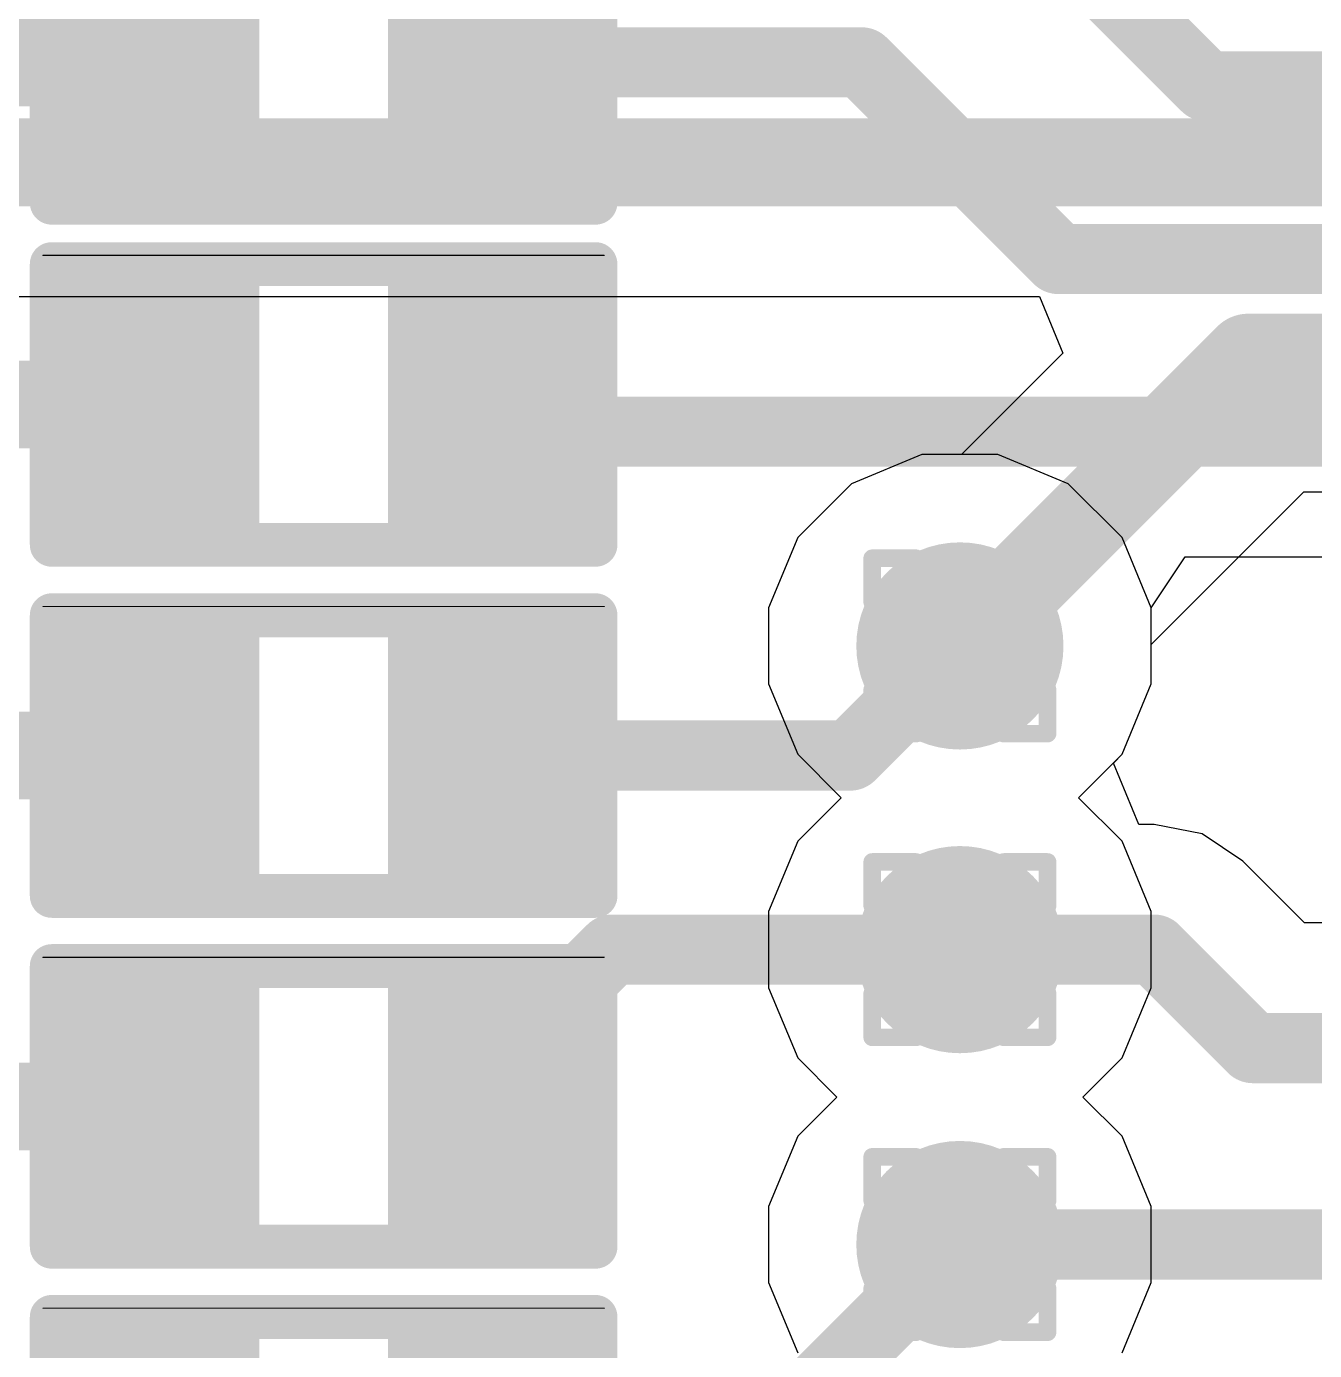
# Model space of a CAD drawing. Header units: inches. Extents: x -11 to 5379, y 0 to 5429.
# Drawn here: x 128.476 to 132.206, y 54.893 to 58.727 of the extents above; entities that cross this region are included whole.
import ezdxf

# ---------------------------------------------------------------- set-up
doc = ezdxf.new("R2010")
doc.units = ezdxf.units.IN
for name, color, linetype in [('Bottom Layer', 5, 'Continuous'), ('Drill Drawing', 1, 'Continuous'), ('GND', 16, 'Continuous'), ('PWR', 76, 'Continuous'), ('Top Layer', 1, 'Continuous'), ('Top Overlay', 2, 'Continuous'), ('Top Paste', 8, 'Continuous'), ('Top Solder', 216, 'Continuous'), ('Via Holes', 16, 'Continuous')]:
    doc.layers.add(name, color=color, linetype=linetype)

# ---------------------------------------------------------------- blocks, each defined once
blk = doc.blocks.new('R___0402_371')
at = {"layer": 'Top Layer'}
for points in [[(-0.6985, -0.3175), (-0.6985, 0.3175), (-0.2413, 0.3175), (-0.2413, -0.3175)], [(0.2413, -0.3175), (0.2413, 0.3175), (0.6985, 0.3175), (0.6985, -0.3175)]]:
    blk.add_hatch(color=1, dxfattribs=at).paths.add_polyline_path(points)
at = {"layer": 'Top Paste'}
for points in [[(-0.6985, -0.3175), (-0.6985, 0.3175), (-0.2413, 0.3175), (-0.2413, -0.3175)], [(0.2413, -0.3175), (0.2413, 0.3175), (0.6985, 0.3175), (0.6985, -0.3175)]]:
    blk.add_hatch(color=8, dxfattribs=at).paths.add_polyline_path(points)
at = {"layer": 'Top Solder'}
for points in [[(-0.7535, -0.3725), (-0.7535, 0.3725), (-0.1863, 0.3725), (-0.1863, -0.3725)], [(0.1863, -0.3725), (0.1863, 0.3725), (0.7535, 0.3725), (0.7535, -0.3725)]]:
    blk.add_hatch(color=216, dxfattribs=at).paths.add_polyline_path(points)
at = {"layer": 'Top Overlay'}
for points in [[(-0.7874, 0.4064, 0.127, 0.127, 0), (-0.7874, -0.4064, 0.127, 0.127, 0)], [(0.7874, 0.4064, 0.127, 0.127, 0), (-0.7874, 0.4064, 0.127, 0.127, 0)], [(0.7874, 0.4064, 0.127, 0.127, 0), (0.7874, -0.4064, 0.127, 0.127, 0)], [(0.7874, -0.4064, 0.127, 0.127, 0), (-0.7874, -0.4064, 0.127, 0.127, 0)], [(0.8128, -0.4318, 0.00323, 0.00323, 0), (-0.8128, -0.4318, 0.00323, 0.00323, 0)]]:
    blk.add_lwpolyline(points, format="xyseb", dxfattribs=at)
for points in [[(-0.8191, 0.4064, 0.0635, 0.0635, 1), (-0.7556, 0.4064, 0.0635, 0.0635, 1)], [(-0.8191, 0.4064, 0.0635, 0.0635, 1), (-0.7556, 0.4064, 0.0635, 0.0635, 1)], [(0.7556, 0.4064, 0.0635, 0.0635, 1), (0.8191, 0.4064, 0.0635, 0.0635, 1)], [(0.7556, 0.4064, 0.0635, 0.0635, 1), (0.8191, 0.4064, 0.0635, 0.0635, 1)], [(-0.8191, -0.4064, 0.0635, 0.0635, 1), (-0.7556, -0.4064, 0.0635, 0.0635, 1)], [(-0.8191, -0.4064, 0.0635, 0.0635, 1), (-0.7556, -0.4064, 0.0635, 0.0635, 1)], [(0.7556, -0.4064, 0.0635, 0.0635, 1), (0.8191, -0.4064, 0.0635, 0.0635, 1)], [(0.7556, -0.4064, 0.0635, 0.0635, 1), (0.8191, -0.4064, 0.0635, 0.0635, 1)], [(-0.8136, -0.4318, 0.00161, 0.00161, 1), (-0.812, -0.4318, 0.00161, 0.00161, 1)], [(0.812, -0.4318, 0.00161, 0.00161, 1), (0.8136, -0.4318, 0.00161, 0.00161, 1)]]:
    blk.add_lwpolyline(points, format="xyseb", close=True, dxfattribs=at)
blk = doc.blocks.new('R___0402_373')
at = {"layer": 'Top Layer'}
for points in [[(-0.6985, -0.3175), (-0.6985, 0.3175), (-0.2413, 0.3175), (-0.2413, -0.3175)], [(0.2413, -0.3175), (0.2413, 0.3175), (0.6985, 0.3175), (0.6985, -0.3175)]]:
    blk.add_hatch(color=1, dxfattribs=at).paths.add_polyline_path(points)
at = {"layer": 'Top Paste'}
for points in [[(-0.6985, -0.3175), (-0.6985, 0.3175), (-0.2413, 0.3175), (-0.2413, -0.3175)], [(0.2413, -0.3175), (0.2413, 0.3175), (0.6985, 0.3175), (0.6985, -0.3175)]]:
    blk.add_hatch(color=8, dxfattribs=at).paths.add_polyline_path(points)
at = {"layer": 'Top Solder'}
for points in [[(-0.7535, -0.3725), (-0.7535, 0.3725), (-0.1863, 0.3725), (-0.1863, -0.3725)], [(0.1863, -0.3725), (0.1863, 0.3725), (0.7535, 0.3725), (0.7535, -0.3725)]]:
    blk.add_hatch(color=216, dxfattribs=at).paths.add_polyline_path(points)
at = {"layer": 'Top Overlay'}
for points in [[(-0.7874, 0.4064, 0.127, 0.127, 0), (-0.7874, -0.4064, 0.127, 0.127, 0)], [(0.7874, 0.4064, 0.127, 0.127, 0), (-0.7874, 0.4064, 0.127, 0.127, 0)], [(0.7874, 0.4064, 0.127, 0.127, 0), (0.7874, -0.4064, 0.127, 0.127, 0)], [(0.7874, -0.4064, 0.127, 0.127, 0), (-0.7874, -0.4064, 0.127, 0.127, 0)], [(0.8128, -0.4318, 0.00323, 0.00323, 0), (-0.8128, -0.4318, 0.00323, 0.00323, 0)]]:
    blk.add_lwpolyline(points, format="xyseb", dxfattribs=at)
for points in [[(-0.8191, 0.4064, 0.0635, 0.0635, 1), (-0.7556, 0.4064, 0.0635, 0.0635, 1)], [(-0.8191, 0.4064, 0.0635, 0.0635, 1), (-0.7556, 0.4064, 0.0635, 0.0635, 1)], [(0.7556, 0.4064, 0.0635, 0.0635, 1), (0.8191, 0.4064, 0.0635, 0.0635, 1)], [(0.7556, 0.4064, 0.0635, 0.0635, 1), (0.8191, 0.4064, 0.0635, 0.0635, 1)], [(-0.8191, -0.4064, 0.0635, 0.0635, 1), (-0.7556, -0.4064, 0.0635, 0.0635, 1)], [(-0.8191, -0.4064, 0.0635, 0.0635, 1), (-0.7556, -0.4064, 0.0635, 0.0635, 1)], [(0.7556, -0.4064, 0.0635, 0.0635, 1), (0.8191, -0.4064, 0.0635, 0.0635, 1)], [(0.7556, -0.4064, 0.0635, 0.0635, 1), (0.8191, -0.4064, 0.0635, 0.0635, 1)], [(-0.8136, -0.4318, 0.00161, 0.00161, 1), (-0.812, -0.4318, 0.00161, 0.00161, 1)], [(0.812, -0.4318, 0.00161, 0.00161, 1), (0.8136, -0.4318, 0.00161, 0.00161, 1)]]:
    blk.add_lwpolyline(points, format="xyseb", close=True, dxfattribs=at)
blk = doc.blocks.new('R___0402_375')
at = {"layer": 'Top Layer'}
for points in [[(-0.6985, -0.3175), (-0.6985, 0.3175), (-0.2413, 0.3175), (-0.2413, -0.3175)], [(0.2413, -0.3175), (0.2413, 0.3175), (0.6985, 0.3175), (0.6985, -0.3175)]]:
    blk.add_hatch(color=1, dxfattribs=at).paths.add_polyline_path(points)
at = {"layer": 'Top Paste'}
for points in [[(-0.6985, -0.3175), (-0.6985, 0.3175), (-0.2413, 0.3175), (-0.2413, -0.3175)], [(0.2413, -0.3175), (0.2413, 0.3175), (0.6985, 0.3175), (0.6985, -0.3175)]]:
    blk.add_hatch(color=8, dxfattribs=at).paths.add_polyline_path(points)
at = {"layer": 'Top Solder'}
for points in [[(-0.7535, -0.3725), (-0.7535, 0.3725), (-0.1863, 0.3725), (-0.1863, -0.3725)], [(0.1863, -0.3725), (0.1863, 0.3725), (0.7535, 0.3725), (0.7535, -0.3725)]]:
    blk.add_hatch(color=216, dxfattribs=at).paths.add_polyline_path(points)
at = {"layer": 'Top Overlay'}
for points in [[(-0.7874, 0.4064, 0.127, 0.127, 0), (-0.7874, -0.4064, 0.127, 0.127, 0)], [(0.7874, 0.4064, 0.127, 0.127, 0), (-0.7874, 0.4064, 0.127, 0.127, 0)], [(0.7874, 0.4064, 0.127, 0.127, 0), (0.7874, -0.4064, 0.127, 0.127, 0)], [(0.7874, -0.4064, 0.127, 0.127, 0), (-0.7874, -0.4064, 0.127, 0.127, 0)], [(0.8128, -0.4318, 0.00323, 0.00323, 0), (-0.8128, -0.4318, 0.00323, 0.00323, 0)]]:
    blk.add_lwpolyline(points, format="xyseb", dxfattribs=at)
for points in [[(-0.8191, 0.4064, 0.0635, 0.0635, 1), (-0.7556, 0.4064, 0.0635, 0.0635, 1)], [(-0.8191, 0.4064, 0.0635, 0.0635, 1), (-0.7556, 0.4064, 0.0635, 0.0635, 1)], [(0.7556, 0.4064, 0.0635, 0.0635, 1), (0.8191, 0.4064, 0.0635, 0.0635, 1)], [(0.7556, 0.4064, 0.0635, 0.0635, 1), (0.8191, 0.4064, 0.0635, 0.0635, 1)], [(-0.8191, -0.4064, 0.0635, 0.0635, 1), (-0.7556, -0.4064, 0.0635, 0.0635, 1)], [(-0.8191, -0.4064, 0.0635, 0.0635, 1), (-0.7556, -0.4064, 0.0635, 0.0635, 1)], [(0.7556, -0.4064, 0.0635, 0.0635, 1), (0.8191, -0.4064, 0.0635, 0.0635, 1)], [(0.7556, -0.4064, 0.0635, 0.0635, 1), (0.8191, -0.4064, 0.0635, 0.0635, 1)], [(-0.8136, -0.4318, 0.00161, 0.00161, 1), (-0.812, -0.4318, 0.00161, 0.00161, 1)], [(0.812, -0.4318, 0.00161, 0.00161, 1), (0.8136, -0.4318, 0.00161, 0.00161, 1)]]:
    blk.add_lwpolyline(points, format="xyseb", close=True, dxfattribs=at)
blk = doc.blocks.new('R___0402_377')
at = {"layer": 'Top Layer'}
for points in [[(-0.6985, -0.3175), (-0.6985, 0.3175), (-0.2413, 0.3175), (-0.2413, -0.3175)], [(0.2413, -0.3175), (0.2413, 0.3175), (0.6985, 0.3175), (0.6985, -0.3175)]]:
    blk.add_hatch(color=1, dxfattribs=at).paths.add_polyline_path(points)
at = {"layer": 'Top Paste'}
for points in [[(-0.6985, -0.3175), (-0.6985, 0.3175), (-0.2413, 0.3175), (-0.2413, -0.3175)], [(0.2413, -0.3175), (0.2413, 0.3175), (0.6985, 0.3175), (0.6985, -0.3175)]]:
    blk.add_hatch(color=8, dxfattribs=at).paths.add_polyline_path(points)
at = {"layer": 'Top Solder'}
for points in [[(-0.7535, -0.3725), (-0.7535, 0.3725), (-0.1863, 0.3725), (-0.1863, -0.3725)], [(0.1863, -0.3725), (0.1863, 0.3725), (0.7535, 0.3725), (0.7535, -0.3725)]]:
    blk.add_hatch(color=216, dxfattribs=at).paths.add_polyline_path(points)
at = {"layer": 'Top Overlay'}
for points in [[(-0.7874, 0.4064, 0.127, 0.127, 0), (-0.7874, -0.4064, 0.127, 0.127, 0)], [(0.7874, 0.4064, 0.127, 0.127, 0), (-0.7874, 0.4064, 0.127, 0.127, 0)], [(0.7874, 0.4064, 0.127, 0.127, 0), (0.7874, -0.4064, 0.127, 0.127, 0)], [(0.7874, -0.4064, 0.127, 0.127, 0), (-0.7874, -0.4064, 0.127, 0.127, 0)], [(0.8128, -0.4318, 0.00323, 0.00323, 0), (-0.8128, -0.4318, 0.00323, 0.00323, 0)]]:
    blk.add_lwpolyline(points, format="xyseb", dxfattribs=at)
for points in [[(-0.8191, 0.4064, 0.0635, 0.0635, 1), (-0.7556, 0.4064, 0.0635, 0.0635, 1)], [(-0.8191, 0.4064, 0.0635, 0.0635, 1), (-0.7556, 0.4064, 0.0635, 0.0635, 1)], [(0.7556, 0.4064, 0.0635, 0.0635, 1), (0.8191, 0.4064, 0.0635, 0.0635, 1)], [(0.7556, 0.4064, 0.0635, 0.0635, 1), (0.8191, 0.4064, 0.0635, 0.0635, 1)], [(-0.8191, -0.4064, 0.0635, 0.0635, 1), (-0.7556, -0.4064, 0.0635, 0.0635, 1)], [(-0.8191, -0.4064, 0.0635, 0.0635, 1), (-0.7556, -0.4064, 0.0635, 0.0635, 1)], [(0.7556, -0.4064, 0.0635, 0.0635, 1), (0.8191, -0.4064, 0.0635, 0.0635, 1)], [(0.7556, -0.4064, 0.0635, 0.0635, 1), (0.8191, -0.4064, 0.0635, 0.0635, 1)], [(-0.8136, -0.4318, 0.00161, 0.00161, 1), (-0.812, -0.4318, 0.00161, 0.00161, 1)], [(0.812, -0.4318, 0.00161, 0.00161, 1), (0.8136, -0.4318, 0.00161, 0.00161, 1)]]:
    blk.add_lwpolyline(points, format="xyseb", close=True, dxfattribs=at)
blk = doc.blocks.new('R___0402_379')
at = {"layer": 'Top Layer'}
for points in [[(-0.6985, -0.3175), (-0.6985, 0.3175), (-0.2413, 0.3175), (-0.2413, -0.3175)], [(0.2413, -0.3175), (0.2413, 0.3175), (0.6985, 0.3175), (0.6985, -0.3175)]]:
    blk.add_hatch(color=1, dxfattribs=at).paths.add_polyline_path(points)
at = {"layer": 'Top Paste'}
for points in [[(-0.6985, -0.3175), (-0.6985, 0.3175), (-0.2413, 0.3175), (-0.2413, -0.3175)], [(0.2413, -0.3175), (0.2413, 0.3175), (0.6985, 0.3175), (0.6985, -0.3175)]]:
    blk.add_hatch(color=8, dxfattribs=at).paths.add_polyline_path(points)
at = {"layer": 'Top Solder'}
for points in [[(-0.7535, -0.3725), (-0.7535, 0.3725), (-0.1863, 0.3725), (-0.1863, -0.3725)], [(0.1863, -0.3725), (0.1863, 0.3725), (0.7535, 0.3725), (0.7535, -0.3725)]]:
    blk.add_hatch(color=216, dxfattribs=at).paths.add_polyline_path(points)
at = {"layer": 'Top Overlay'}
for points in [[(-0.7874, 0.4064, 0.127, 0.127, 0), (-0.7874, -0.4064, 0.127, 0.127, 0)], [(0.7874, 0.4064, 0.127, 0.127, 0), (-0.7874, 0.4064, 0.127, 0.127, 0)], [(0.7874, 0.4064, 0.127, 0.127, 0), (0.7874, -0.4064, 0.127, 0.127, 0)], [(0.7874, -0.4064, 0.127, 0.127, 0), (-0.7874, -0.4064, 0.127, 0.127, 0)], [(0.8128, -0.4318, 0.00323, 0.00323, 0), (-0.8128, -0.4318, 0.00323, 0.00323, 0)]]:
    blk.add_lwpolyline(points, format="xyseb", dxfattribs=at)
for points in [[(-0.8191, 0.4064, 0.0635, 0.0635, 1), (-0.7556, 0.4064, 0.0635, 0.0635, 1)], [(-0.8191, 0.4064, 0.0635, 0.0635, 1), (-0.7556, 0.4064, 0.0635, 0.0635, 1)], [(0.7556, 0.4064, 0.0635, 0.0635, 1), (0.8191, 0.4064, 0.0635, 0.0635, 1)], [(0.7556, 0.4064, 0.0635, 0.0635, 1), (0.8191, 0.4064, 0.0635, 0.0635, 1)], [(-0.8191, -0.4064, 0.0635, 0.0635, 1), (-0.7556, -0.4064, 0.0635, 0.0635, 1)], [(-0.8191, -0.4064, 0.0635, 0.0635, 1), (-0.7556, -0.4064, 0.0635, 0.0635, 1)], [(0.7556, -0.4064, 0.0635, 0.0635, 1), (0.8191, -0.4064, 0.0635, 0.0635, 1)], [(0.7556, -0.4064, 0.0635, 0.0635, 1), (0.8191, -0.4064, 0.0635, 0.0635, 1)], [(-0.8136, -0.4318, 0.00161, 0.00161, 1), (-0.812, -0.4318, 0.00161, 0.00161, 1)], [(0.812, -0.4318, 0.00161, 0.00161, 1), (0.8136, -0.4318, 0.00161, 0.00161, 1)]]:
    blk.add_lwpolyline(points, format="xyseb", close=True, dxfattribs=at)

msp = doc.modelspace()

# ---------------------------------------------------------------- hatches: boundary and pattern name
at = {"layer": 'Bottom Layer'}
h = msp.add_hatch(color=5, dxfattribs=at)
edge = h.paths.add_edge_path()
edge.add_arc((131.1794, 56.9333), 0.3, 0, 360)
h = msp.add_hatch(color=5, dxfattribs=at)
edge = h.paths.add_edge_path()
edge.add_arc((131.1794, 56.0538), 0.3, 0, 360)
h = msp.add_hatch(color=5, dxfattribs=at)
edge = h.paths.add_edge_path()
edge.add_arc((131.1794, 55.1998), 0.3, 0, 360)
at = {"layer": 'GND'}
h = msp.add_hatch(color=16, dxfattribs=at)
edge = h.paths.add_edge_path()
edge.add_arc((131.1794, 56.9333), 0.3, 0, 360)
h = msp.add_hatch(color=16, dxfattribs=at)
edge = h.paths.add_edge_path()
edge.add_arc((131.1794, 56.0538), 0.3, 0, 360)
h = msp.add_hatch(color=16, dxfattribs=at)
edge = h.paths.add_edge_path()
edge.add_arc((131.1794, 55.1998), 0.3, 0, 360)
at = {"layer": 'PWR'}
h = msp.add_hatch(color=76, dxfattribs=at)
edge = h.paths.add_edge_path()
edge.add_arc((131.1794, 56.9333), 0.3, 0, 360)
h = msp.add_hatch(color=76, dxfattribs=at)
edge = h.paths.add_edge_path()
edge.add_arc((131.1794, 56.0538), 0.3, 0, 360)
h = msp.add_hatch(color=76, dxfattribs=at)
edge = h.paths.add_edge_path()
edge.add_arc((131.1794, 55.1998), 0.3, 0, 360)
at = {"layer": 'Top Layer'}
h = msp.add_hatch(color=1, dxfattribs=at)
edge = h.paths.add_edge_path()
edge.add_arc((131.1794, 56.9333), 0.3, 0, 360)
h = msp.add_hatch(color=1, dxfattribs=at)
edge = h.paths.add_edge_path()
edge.add_arc((131.1794, 56.0538), 0.3, 0, 360)
h = msp.add_hatch(color=1, dxfattribs=at)
edge = h.paths.add_edge_path()
edge.add_arc((131.1794, 55.1998), 0.3, 0, 360)
at = {"layer": 'Via Holes'}
h = msp.add_hatch(color=7, dxfattribs=at)
edge = h.paths.add_edge_path()
edge.add_arc((131.1794, 56.9333), 0.15, 0, 360)
h = msp.add_hatch(color=7, dxfattribs=at)
edge = h.paths.add_edge_path()
edge.add_arc((131.1794, 56.0538), 0.15, 0, 360)
h = msp.add_hatch(color=7, dxfattribs=at)
edge = h.paths.add_edge_path()
edge.add_arc((131.1794, 55.1998), 0.15, 0, 360)

# ---------------------------------------------------------------- linework, layer by layer
at = {"layer": 'Bottom Layer'}
for p, q in [((126.6585, 57.9453), (131.4098, 57.9453)), ((131.4098, 57.9453), (131.4778, 57.7811)), ((131.4778, 57.7811), (131.1841, 57.4873)), ((131.0692, 57.4873), (130.8656, 57.403)), ((131.1841, 57.4873), (131.0692, 57.4873)), ((130.8656, 57.403), (130.7098, 57.2471)), ((131.7334, 56.9379), (132.1755, 57.38)), ((132.1755, 57.38), (140.4234, 57.38)), ((130.7098, 57.2471), (130.6254, 57.0435)), ((130.6254, 57.0435), (130.6254, 56.8231)), ((131.7334, 56.8231), (131.7334, 56.9379)), ((130.6254, 56.8231), (130.7098, 56.6195)), ((131.6491, 56.6195), (131.7334, 56.8231)), ((130.7098, 56.6195), (130.8357, 56.4936)), ((131.6238, 56.5942), (131.6491, 56.6195)), ((131.6974, 56.4164), (131.6238, 56.5942)), ((130.8357, 56.4936), (130.7098, 56.3676)), ((131.7425, 56.4164), (131.6974, 56.4164)), ((131.8812, 56.3888), (131.7425, 56.4164)), ((131.7425, 56.4164), (131.7425, 56.4164)), ((130.7098, 56.3676), (130.6254, 56.164)), ((131.9989, 56.3102), (131.8812, 56.3888)), ((132.1778, 56.1312), (131.9989, 56.3102)), ((130.6254, 56.164), (130.6254, 55.9436)), ((135.8236, 56.1312), (132.1778, 56.1312)), ((130.6254, 55.9436), (130.7098, 55.74)), ((130.7098, 55.74), (130.823, 55.6268)), ((130.823, 55.6268), (130.7098, 55.5136)), ((130.7098, 55.5136), (130.6254, 55.31)), ((130.6254, 55.31), (130.6254, 55.0896)), ((130.6254, 55.0896), (130.7098, 54.886))]:
    msp.add_line(p, q, dxfattribs=at)
for points in [[(126.6585, 58.3338, 0.254, 0.254, 0), (140.4012, 58.3338, 0.254, 0.254, 0)], [(131.1794, 56.9333, 0.254, 0.254, 0), (132.0146, 57.7685, 0.254, 0.254, 0)], [(132.0146, 57.7685, 0.254, 0.254, 0), (140.9928, 57.7685, 0.254, 0.254, 0)], [(131.1794, 56.0538, 0.2032, 0.2032, 0), (131.7425, 56.0538, 0.2032, 0.2032, 0)], [(131.7425, 56.0538, 0.2032, 0.2032, 0), (132.0277, 55.7686, 0.2032, 0.2032, 0)], [(132.0277, 55.7686, 0.2032, 0.2032, 0), (139.847, 55.7686, 0.2032, 0.2032, 0)], [(131.1794, 55.1998, 0.2032, 0.2032, 0), (140.1381, 55.1998, 0.2032, 0.2032, 0)]]:
    msp.add_lwpolyline(points, format="xyseb", dxfattribs=at)
for points in [[(131.9511, 57.7685, 0.127, 0.127, 1), (132.0781, 57.7685, 0.127, 0.127, 1)], [(131.9511, 57.7685, 0.127, 0.127, 1), (132.0781, 57.7685, 0.127, 0.127, 1)], [(131.1159, 56.9333, 0.127, 0.127, 1), (131.2429, 56.9333, 0.127, 0.127, 1)], [(131.1286, 56.0538, 0.1016, 0.1016, 1), (131.2302, 56.0538, 0.1016, 0.1016, 1)], [(131.6917, 56.0538, 0.1016, 0.1016, 1), (131.7933, 56.0538, 0.1016, 0.1016, 1)], [(131.6917, 56.0538, 0.1016, 0.1016, 1), (131.7933, 56.0538, 0.1016, 0.1016, 1)], [(131.9769, 55.7686, 0.1016, 0.1016, 1), (132.0785, 55.7686, 0.1016, 0.1016, 1)], [(131.9769, 55.7686, 0.1016, 0.1016, 1), (132.0785, 55.7686, 0.1016, 0.1016, 1)], [(131.1286, 55.1998, 0.1016, 0.1016, 1), (131.2302, 55.1998, 0.1016, 0.1016, 1)]]:
    msp.add_lwpolyline(points, format="xyseb", close=True, dxfattribs=at)
at = {"layer": 'Drill Drawing'}
for points in [[(130.9254, 57.0603, 0.0508, 0.0508, 0), (130.9254, 57.1873, 0.0508, 0.0508, 0)], [(130.9254, 57.1873, 0.0508, 0.0508, 0), (131.0524, 57.1873, 0.0508, 0.0508, 0)], [(131.0524, 57.1873, 0.0508, 0.0508, 0), (131.1794, 57.0603, 0.0508, 0.0508, 0)], [(131.1794, 57.0603, 0.0508, 0.0508, 0), (131.3064, 57.1873, 0.0508, 0.0508, 0)], [(131.3064, 57.1873, 0.0508, 0.0508, 0), (131.4334, 57.1873, 0.0508, 0.0508, 0)], [(131.4334, 57.0603, 0.0508, 0.0508, 0), (131.4334, 57.1873, 0.0508, 0.0508, 0)], [(130.9254, 57.0603, 0.0508, 0.0508, 0), (131.0524, 56.9333, 0.0508, 0.0508, 0)], [(131.3064, 56.9333, 0.0508, 0.0508, 0), (131.4334, 57.0603, 0.0508, 0.0508, 0)], [(130.9254, 56.8063, 0.0508, 0.0508, 0), (131.0524, 56.9333, 0.0508, 0.0508, 0)], [(131.3064, 56.9333, 0.0508, 0.0508, 0), (131.4334, 56.8063, 0.0508, 0.0508, 0)], [(130.9254, 56.6793, 0.0508, 0.0508, 0), (130.9254, 56.8063, 0.0508, 0.0508, 0)], [(131.0524, 56.6793, 0.0508, 0.0508, 0), (131.1794, 56.8063, 0.0508, 0.0508, 0)], [(131.1794, 56.8063, 0.0508, 0.0508, 0), (131.3064, 56.6793, 0.0508, 0.0508, 0)], [(131.4334, 56.6793, 0.0508, 0.0508, 0), (131.4334, 56.8063, 0.0508, 0.0508, 0)], [(130.9254, 56.6793, 0.0508, 0.0508, 0), (131.0524, 56.6793, 0.0508, 0.0508, 0)], [(131.3064, 56.6793, 0.0508, 0.0508, 0), (131.4334, 56.6793, 0.0508, 0.0508, 0)], [(130.9254, 56.1808, 0.0508, 0.0508, 0), (130.9254, 56.3078, 0.0508, 0.0508, 0)], [(130.9254, 56.3078, 0.0508, 0.0508, 0), (131.0524, 56.3078, 0.0508, 0.0508, 0)], [(131.0524, 56.3078, 0.0508, 0.0508, 0), (131.1794, 56.1808, 0.0508, 0.0508, 0)], [(131.1794, 56.1808, 0.0508, 0.0508, 0), (131.3064, 56.3078, 0.0508, 0.0508, 0)], [(131.3064, 56.3078, 0.0508, 0.0508, 0), (131.4334, 56.3078, 0.0508, 0.0508, 0)], [(131.4334, 56.1808, 0.0508, 0.0508, 0), (131.4334, 56.3078, 0.0508, 0.0508, 0)], [(130.9254, 56.1808, 0.0508, 0.0508, 0), (131.0524, 56.0538, 0.0508, 0.0508, 0)], [(131.3064, 56.0538, 0.0508, 0.0508, 0), (131.4334, 56.1808, 0.0508, 0.0508, 0)], [(130.9254, 55.9268, 0.0508, 0.0508, 0), (131.0524, 56.0538, 0.0508, 0.0508, 0)], [(131.3064, 56.0538, 0.0508, 0.0508, 0), (131.4334, 55.9268, 0.0508, 0.0508, 0)], [(130.9254, 55.7998, 0.0508, 0.0508, 0), (130.9254, 55.9268, 0.0508, 0.0508, 0)], [(131.0524, 55.7998, 0.0508, 0.0508, 0), (131.1794, 55.9268, 0.0508, 0.0508, 0)], [(131.1794, 55.9268, 0.0508, 0.0508, 0), (131.3064, 55.7998, 0.0508, 0.0508, 0)], [(131.4334, 55.7998, 0.0508, 0.0508, 0), (131.4334, 55.9268, 0.0508, 0.0508, 0)], [(130.9254, 55.7998, 0.0508, 0.0508, 0), (131.0524, 55.7998, 0.0508, 0.0508, 0)], [(131.3064, 55.7998, 0.0508, 0.0508, 0), (131.4334, 55.7998, 0.0508, 0.0508, 0)], [(130.9254, 55.3268, 0.0508, 0.0508, 0), (130.9254, 55.4538, 0.0508, 0.0508, 0)], [(130.9254, 55.4538, 0.0508, 0.0508, 0), (131.0524, 55.4538, 0.0508, 0.0508, 0)], [(131.0524, 55.4538, 0.0508, 0.0508, 0), (131.1794, 55.3268, 0.0508, 0.0508, 0)], [(131.1794, 55.3268, 0.0508, 0.0508, 0), (131.3064, 55.4538, 0.0508, 0.0508, 0)], [(131.3064, 55.4538, 0.0508, 0.0508, 0), (131.4334, 55.4538, 0.0508, 0.0508, 0)], [(131.4334, 55.3268, 0.0508, 0.0508, 0), (131.4334, 55.4538, 0.0508, 0.0508, 0)], [(130.9254, 55.3268, 0.0508, 0.0508, 0), (131.0524, 55.1998, 0.0508, 0.0508, 0)], [(131.3064, 55.1998, 0.0508, 0.0508, 0), (131.4334, 55.3268, 0.0508, 0.0508, 0)], [(130.9254, 55.0728, 0.0508, 0.0508, 0), (131.0524, 55.1998, 0.0508, 0.0508, 0)], [(131.3064, 55.1998, 0.0508, 0.0508, 0), (131.4334, 55.0728, 0.0508, 0.0508, 0)], [(130.9254, 54.9458, 0.0508, 0.0508, 0), (130.9254, 55.0728, 0.0508, 0.0508, 0)], [(131.0524, 54.9458, 0.0508, 0.0508, 0), (131.1794, 55.0728, 0.0508, 0.0508, 0)], [(131.1794, 55.0728, 0.0508, 0.0508, 0), (131.3064, 54.9458, 0.0508, 0.0508, 0)], [(131.4334, 54.9458, 0.0508, 0.0508, 0), (131.4334, 55.0728, 0.0508, 0.0508, 0)], [(130.9254, 54.9458, 0.0508, 0.0508, 0), (131.0524, 54.9458, 0.0508, 0.0508, 0)], [(131.3064, 54.9458, 0.0508, 0.0508, 0), (131.4334, 54.9458, 0.0508, 0.0508, 0)]]:
    msp.add_lwpolyline(points, format="xyseb", dxfattribs=at)
for points in [[(130.9127, 57.1873, 0.0254, 0.0254, 1), (130.9381, 57.1873, 0.0254, 0.0254, 1)], [(130.9127, 57.1873, 0.0254, 0.0254, 1), (130.9381, 57.1873, 0.0254, 0.0254, 1)], [(131.0397, 57.1873, 0.0254, 0.0254, 1), (131.0651, 57.1873, 0.0254, 0.0254, 1)], [(131.0397, 57.1873, 0.0254, 0.0254, 1), (131.0651, 57.1873, 0.0254, 0.0254, 1)], [(131.2937, 57.1873, 0.0254, 0.0254, 1), (131.3191, 57.1873, 0.0254, 0.0254, 1)], [(131.2937, 57.1873, 0.0254, 0.0254, 1), (131.3191, 57.1873, 0.0254, 0.0254, 1)], [(131.4207, 57.1873, 0.0254, 0.0254, 1), (131.4461, 57.1873, 0.0254, 0.0254, 1)], [(131.4207, 57.1873, 0.0254, 0.0254, 1), (131.4461, 57.1873, 0.0254, 0.0254, 1)], [(130.9127, 57.0603, 0.0254, 0.0254, 1), (130.9381, 57.0603, 0.0254, 0.0254, 1)], [(130.9127, 57.0603, 0.0254, 0.0254, 1), (130.9381, 57.0603, 0.0254, 0.0254, 1)], [(131.1667, 57.0603, 0.0254, 0.0254, 1), (131.1921, 57.0603, 0.0254, 0.0254, 1)], [(131.1667, 57.0603, 0.0254, 0.0254, 1), (131.1921, 57.0603, 0.0254, 0.0254, 1)], [(131.4207, 57.0603, 0.0254, 0.0254, 1), (131.4461, 57.0603, 0.0254, 0.0254, 1)], [(131.4207, 57.0603, 0.0254, 0.0254, 1), (131.4461, 57.0603, 0.0254, 0.0254, 1)], [(131.0397, 56.9333, 0.0254, 0.0254, 1), (131.0651, 56.9333, 0.0254, 0.0254, 1)], [(131.0397, 56.9333, 0.0254, 0.0254, 1), (131.0651, 56.9333, 0.0254, 0.0254, 1)], [(131.2937, 56.9333, 0.0254, 0.0254, 1), (131.3191, 56.9333, 0.0254, 0.0254, 1)], [(131.2937, 56.9333, 0.0254, 0.0254, 1), (131.3191, 56.9333, 0.0254, 0.0254, 1)], [(130.9127, 56.8063, 0.0254, 0.0254, 1), (130.9381, 56.8063, 0.0254, 0.0254, 1)], [(130.9127, 56.8063, 0.0254, 0.0254, 1), (130.9381, 56.8063, 0.0254, 0.0254, 1)], [(131.1667, 56.8063, 0.0254, 0.0254, 1), (131.1921, 56.8063, 0.0254, 0.0254, 1)], [(131.1667, 56.8063, 0.0254, 0.0254, 1), (131.1921, 56.8063, 0.0254, 0.0254, 1)], [(131.4207, 56.8063, 0.0254, 0.0254, 1), (131.4461, 56.8063, 0.0254, 0.0254, 1)], [(131.4207, 56.8063, 0.0254, 0.0254, 1), (131.4461, 56.8063, 0.0254, 0.0254, 1)], [(130.9127, 56.6793, 0.0254, 0.0254, 1), (130.9381, 56.6793, 0.0254, 0.0254, 1)], [(130.9127, 56.6793, 0.0254, 0.0254, 1), (130.9381, 56.6793, 0.0254, 0.0254, 1)], [(131.0397, 56.6793, 0.0254, 0.0254, 1), (131.0651, 56.6793, 0.0254, 0.0254, 1)], [(131.0397, 56.6793, 0.0254, 0.0254, 1), (131.0651, 56.6793, 0.0254, 0.0254, 1)], [(131.2937, 56.6793, 0.0254, 0.0254, 1), (131.3191, 56.6793, 0.0254, 0.0254, 1)], [(131.2937, 56.6793, 0.0254, 0.0254, 1), (131.3191, 56.6793, 0.0254, 0.0254, 1)], [(131.4207, 56.6793, 0.0254, 0.0254, 1), (131.4461, 56.6793, 0.0254, 0.0254, 1)], [(131.4207, 56.6793, 0.0254, 0.0254, 1), (131.4461, 56.6793, 0.0254, 0.0254, 1)], [(130.9127, 56.3078, 0.0254, 0.0254, 1), (130.9381, 56.3078, 0.0254, 0.0254, 1)], [(130.9127, 56.3078, 0.0254, 0.0254, 1), (130.9381, 56.3078, 0.0254, 0.0254, 1)], [(131.0397, 56.3078, 0.0254, 0.0254, 1), (131.0651, 56.3078, 0.0254, 0.0254, 1)], [(131.0397, 56.3078, 0.0254, 0.0254, 1), (131.0651, 56.3078, 0.0254, 0.0254, 1)], [(131.2937, 56.3078, 0.0254, 0.0254, 1), (131.3191, 56.3078, 0.0254, 0.0254, 1)], [(131.2937, 56.3078, 0.0254, 0.0254, 1), (131.3191, 56.3078, 0.0254, 0.0254, 1)], [(131.4207, 56.3078, 0.0254, 0.0254, 1), (131.4461, 56.3078, 0.0254, 0.0254, 1)], [(131.4207, 56.3078, 0.0254, 0.0254, 1), (131.4461, 56.3078, 0.0254, 0.0254, 1)], [(130.9127, 56.1808, 0.0254, 0.0254, 1), (130.9381, 56.1808, 0.0254, 0.0254, 1)], [(130.9127, 56.1808, 0.0254, 0.0254, 1), (130.9381, 56.1808, 0.0254, 0.0254, 1)], [(131.1667, 56.1808, 0.0254, 0.0254, 1), (131.1921, 56.1808, 0.0254, 0.0254, 1)], [(131.1667, 56.1808, 0.0254, 0.0254, 1), (131.1921, 56.1808, 0.0254, 0.0254, 1)], [(131.4207, 56.1808, 0.0254, 0.0254, 1), (131.4461, 56.1808, 0.0254, 0.0254, 1)], [(131.4207, 56.1808, 0.0254, 0.0254, 1), (131.4461, 56.1808, 0.0254, 0.0254, 1)], [(131.0397, 56.0538, 0.0254, 0.0254, 1), (131.0651, 56.0538, 0.0254, 0.0254, 1)], [(131.0397, 56.0538, 0.0254, 0.0254, 1), (131.0651, 56.0538, 0.0254, 0.0254, 1)], [(131.2937, 56.0538, 0.0254, 0.0254, 1), (131.3191, 56.0538, 0.0254, 0.0254, 1)], [(131.2937, 56.0538, 0.0254, 0.0254, 1), (131.3191, 56.0538, 0.0254, 0.0254, 1)], [(130.9127, 55.9268, 0.0254, 0.0254, 1), (130.9381, 55.9268, 0.0254, 0.0254, 1)], [(130.9127, 55.9268, 0.0254, 0.0254, 1), (130.9381, 55.9268, 0.0254, 0.0254, 1)], [(131.1667, 55.9268, 0.0254, 0.0254, 1), (131.1921, 55.9268, 0.0254, 0.0254, 1)], [(131.1667, 55.9268, 0.0254, 0.0254, 1), (131.1921, 55.9268, 0.0254, 0.0254, 1)], [(131.4207, 55.9268, 0.0254, 0.0254, 1), (131.4461, 55.9268, 0.0254, 0.0254, 1)], [(131.4207, 55.9268, 0.0254, 0.0254, 1), (131.4461, 55.9268, 0.0254, 0.0254, 1)], [(130.9127, 55.7998, 0.0254, 0.0254, 1), (130.9381, 55.7998, 0.0254, 0.0254, 1)], [(130.9127, 55.7998, 0.0254, 0.0254, 1), (130.9381, 55.7998, 0.0254, 0.0254, 1)], [(131.0397, 55.7998, 0.0254, 0.0254, 1), (131.0651, 55.7998, 0.0254, 0.0254, 1)], [(131.0397, 55.7998, 0.0254, 0.0254, 1), (131.0651, 55.7998, 0.0254, 0.0254, 1)], [(131.2937, 55.7998, 0.0254, 0.0254, 1), (131.3191, 55.7998, 0.0254, 0.0254, 1)], [(131.2937, 55.7998, 0.0254, 0.0254, 1), (131.3191, 55.7998, 0.0254, 0.0254, 1)], [(131.4207, 55.7998, 0.0254, 0.0254, 1), (131.4461, 55.7998, 0.0254, 0.0254, 1)], [(131.4207, 55.7998, 0.0254, 0.0254, 1), (131.4461, 55.7998, 0.0254, 0.0254, 1)], [(130.9127, 55.4538, 0.0254, 0.0254, 1), (130.9381, 55.4538, 0.0254, 0.0254, 1)], [(130.9127, 55.4538, 0.0254, 0.0254, 1), (130.9381, 55.4538, 0.0254, 0.0254, 1)], [(131.0397, 55.4538, 0.0254, 0.0254, 1), (131.0651, 55.4538, 0.0254, 0.0254, 1)], [(131.0397, 55.4538, 0.0254, 0.0254, 1), (131.0651, 55.4538, 0.0254, 0.0254, 1)], [(131.2937, 55.4538, 0.0254, 0.0254, 1), (131.3191, 55.4538, 0.0254, 0.0254, 1)], [(131.2937, 55.4538, 0.0254, 0.0254, 1), (131.3191, 55.4538, 0.0254, 0.0254, 1)], [(131.4207, 55.4538, 0.0254, 0.0254, 1), (131.4461, 55.4538, 0.0254, 0.0254, 1)], [(131.4207, 55.4538, 0.0254, 0.0254, 1), (131.4461, 55.4538, 0.0254, 0.0254, 1)], [(130.9127, 55.3268, 0.0254, 0.0254, 1), (130.9381, 55.3268, 0.0254, 0.0254, 1)], [(130.9127, 55.3268, 0.0254, 0.0254, 1), (130.9381, 55.3268, 0.0254, 0.0254, 1)], [(131.1667, 55.3268, 0.0254, 0.0254, 1), (131.1921, 55.3268, 0.0254, 0.0254, 1)], [(131.1667, 55.3268, 0.0254, 0.0254, 1), (131.1921, 55.3268, 0.0254, 0.0254, 1)], [(131.4207, 55.3268, 0.0254, 0.0254, 1), (131.4461, 55.3268, 0.0254, 0.0254, 1)], [(131.4207, 55.3268, 0.0254, 0.0254, 1), (131.4461, 55.3268, 0.0254, 0.0254, 1)], [(131.0397, 55.1998, 0.0254, 0.0254, 1), (131.0651, 55.1998, 0.0254, 0.0254, 1)], [(131.0397, 55.1998, 0.0254, 0.0254, 1), (131.0651, 55.1998, 0.0254, 0.0254, 1)], [(131.2937, 55.1998, 0.0254, 0.0254, 1), (131.3191, 55.1998, 0.0254, 0.0254, 1)], [(131.2937, 55.1998, 0.0254, 0.0254, 1), (131.3191, 55.1998, 0.0254, 0.0254, 1)], [(130.9127, 55.0728, 0.0254, 0.0254, 1), (130.9381, 55.0728, 0.0254, 0.0254, 1)], [(130.9127, 55.0728, 0.0254, 0.0254, 1), (130.9381, 55.0728, 0.0254, 0.0254, 1)], [(131.1667, 55.0728, 0.0254, 0.0254, 1), (131.1921, 55.0728, 0.0254, 0.0254, 1)], [(131.1667, 55.0728, 0.0254, 0.0254, 1), (131.1921, 55.0728, 0.0254, 0.0254, 1)], [(131.4207, 55.0728, 0.0254, 0.0254, 1), (131.4461, 55.0728, 0.0254, 0.0254, 1)], [(131.4207, 55.0728, 0.0254, 0.0254, 1), (131.4461, 55.0728, 0.0254, 0.0254, 1)], [(130.9127, 54.9458, 0.0254, 0.0254, 1), (130.9381, 54.9458, 0.0254, 0.0254, 1)], [(130.9127, 54.9458, 0.0254, 0.0254, 1), (130.9381, 54.9458, 0.0254, 0.0254, 1)], [(131.0397, 54.9458, 0.0254, 0.0254, 1), (131.0651, 54.9458, 0.0254, 0.0254, 1)], [(131.0397, 54.9458, 0.0254, 0.0254, 1), (131.0651, 54.9458, 0.0254, 0.0254, 1)], [(131.2937, 54.9458, 0.0254, 0.0254, 1), (131.3191, 54.9458, 0.0254, 0.0254, 1)], [(131.2937, 54.9458, 0.0254, 0.0254, 1), (131.3191, 54.9458, 0.0254, 0.0254, 1)], [(131.4207, 54.9458, 0.0254, 0.0254, 1), (131.4461, 54.9458, 0.0254, 0.0254, 1)], [(131.4207, 54.9458, 0.0254, 0.0254, 1), (131.4461, 54.9458, 0.0254, 0.0254, 1)]]:
    msp.add_lwpolyline(points, format="xyseb", close=True, dxfattribs=at)
at = {"layer": 'GND'}
for p, q in [((131.0692, 57.4873), (130.8656, 57.403)), ((131.2896, 57.4873), (131.0692, 57.4873)), ((131.4932, 57.403), (131.2896, 57.4873)), ((130.8656, 57.403), (130.7098, 57.2471)), ((131.6491, 57.2471), (131.4932, 57.403)), ((130.7098, 57.2471), (130.6254, 57.0435)), ((131.7334, 57.0435), (131.6491, 57.2471)), ((130.6254, 57.0435), (130.6254, 56.8231)), ((131.7334, 56.8231), (131.7334, 57.0435)), ((130.6254, 56.8231), (130.7098, 56.6195)), ((131.6491, 56.6195), (131.7334, 56.8231)), ((130.7098, 56.6195), (130.8357, 56.4936)), ((131.5231, 56.4936), (131.6491, 56.6195)), ((130.8357, 56.4936), (130.7098, 56.3676)), ((131.6491, 56.3676), (131.5231, 56.4936)), ((130.7098, 56.3676), (130.6254, 56.164)), ((131.7334, 56.164), (131.6491, 56.3676)), ((130.6254, 56.164), (130.6254, 55.9436)), ((131.7334, 55.9436), (131.7334, 56.164)), ((130.6254, 55.9436), (130.7098, 55.74)), ((131.6491, 55.74), (131.7334, 55.9436)), ((130.7098, 55.74), (130.823, 55.6268)), ((131.5359, 55.6268), (131.6491, 55.74)), ((130.823, 55.6268), (130.7098, 55.5136)), ((131.6491, 55.5136), (131.5359, 55.6268)), ((130.7098, 55.5136), (130.6254, 55.31)), ((131.7334, 55.31), (131.6491, 55.5136)), ((130.6254, 55.31), (130.6254, 55.0896)), ((131.7334, 55.0896), (131.7334, 55.31)), ((130.6254, 55.0896), (130.7098, 54.886)), ((131.6491, 54.886), (131.7334, 55.0896))]:
    msp.add_line(p, q, dxfattribs=at)
at = {"layer": 'PWR'}
for p, q in [((131.0692, 57.4873), (130.8656, 57.403)), ((131.2896, 57.4873), (131.0692, 57.4873)), ((131.4932, 57.403), (131.2896, 57.4873)), ((130.8656, 57.403), (130.7098, 57.2471)), ((131.6491, 57.2471), (131.4932, 57.403)), ((130.7098, 57.2471), (130.6254, 57.0435)), ((131.7334, 57.0435), (131.6491, 57.2471)), ((130.6254, 57.0435), (130.6254, 56.8231)), ((131.7334, 56.8231), (131.7334, 57.0435)), ((130.6254, 56.8231), (130.7098, 56.6195)), ((131.6491, 56.6195), (131.7334, 56.8231)), ((130.7098, 56.6195), (130.8357, 56.4936)), ((131.5231, 56.4936), (131.6491, 56.6195)), ((130.8357, 56.4936), (130.7098, 56.3676)), ((131.6491, 56.3676), (131.5231, 56.4936)), ((130.7098, 56.3676), (130.6254, 56.164)), ((131.7334, 56.164), (131.6491, 56.3676)), ((130.6254, 56.164), (130.6254, 55.9436)), ((131.7334, 55.9436), (131.7334, 56.164)), ((130.6254, 55.9436), (130.7098, 55.74)), ((131.6491, 55.74), (131.7334, 55.9436)), ((130.7098, 55.74), (130.823, 55.6268)), ((131.5359, 55.6268), (131.6491, 55.74)), ((130.823, 55.6268), (130.7098, 55.5136)), ((131.6491, 55.5136), (131.5359, 55.6268)), ((130.7098, 55.5136), (130.6254, 55.31)), ((131.7334, 55.31), (131.6491, 55.5136)), ((130.6254, 55.31), (130.6254, 55.0896)), ((131.7334, 55.0896), (131.7334, 55.31)), ((130.6254, 55.0896), (130.7098, 54.886)), ((131.6491, 54.886), (131.7334, 55.0896))]:
    msp.add_line(p, q, dxfattribs=at)
at = {"layer": 'Top Layer'}
for p, q in [((131.7334, 57.0435), (131.8321, 57.1912)), ((131.8321, 57.1912), (135.3457, 57.1912)), ((131.7334, 56.8231), (131.7334, 57.0435)), ((131.6491, 56.6195), (131.7334, 56.8231)), ((131.5231, 56.4936), (131.6491, 56.6195)), ((131.6491, 56.3676), (131.5231, 56.4936)), ((131.7334, 56.164), (131.6491, 56.3676)), ((131.7334, 55.9436), (131.7334, 56.164)), ((131.6491, 55.74), (131.7334, 55.9436)), ((131.5359, 55.6268), (131.6491, 55.74)), ((131.6491, 55.5136), (131.5359, 55.6268)), ((131.7334, 55.31), (131.6491, 55.5136)), ((131.7334, 55.0896), (131.7334, 55.31)), ((131.6491, 54.886), (131.7334, 55.0896))]:
    msp.add_line(p, q, dxfattribs=at)
for points in [[(130.8097, 59.6371, 0.2032, 0.2032, 0), (131.893, 58.5538, 0.2032, 0.2032, 0)], [(118.9059, 58.6232, 0.254, 0.254, 0), (128.8668, 58.6232, 0.254, 0.254, 0)], [(129.8066, 58.6232, 0.2032, 0.2032, 0), (130.8954, 58.6232, 0.2032, 0.2032, 0)], [(130.8954, 58.6232, 0.2032, 0.2032, 0), (131.4648, 58.0538, 0.2032, 0.2032, 0)], [(131.893, 58.5538, 0.2032, 0.2032, 0), (137.6178, 58.5538, 0.2032, 0.2032, 0)], [(131.4648, 58.0538, 0.2032, 0.2032, 0), (137.6178, 58.0538, 0.2032, 0.2032, 0)], [(118.8524, 57.6326, 0.254, 0.254, 0), (128.8668, 57.6326, 0.254, 0.254, 0)], [(129.8066, 57.6326, 0.2032, 0.2032, 0), (129.8854, 57.5538, 0.2032, 0.2032, 0)], [(129.8854, 57.5538, 0.2032, 0.2032, 0), (137.6178, 57.5538, 0.2032, 0.2032, 0)], [(130.8619, 56.6158, 0.2032, 0.2032, 0), (131.1794, 56.9333, 0.2032, 0.2032, 0)], [(123.2121, 56.6158, 0.254, 0.254, 0), (128.8668, 56.6158, 0.254, 0.254, 0)], [(129.8066, 56.6158, 0.2032, 0.2032, 0), (130.8619, 56.6158, 0.2032, 0.2032, 0)], [(129.8066, 55.6887, 0.2032, 0.2032, 0), (130.1717, 56.0538, 0.2032, 0.2032, 0)], [(130.1717, 56.0538, 0.2032, 0.2032, 0), (131.1794, 56.0538, 0.2032, 0.2032, 0)], [(122.6539, 55.5998, 0.254, 0.254, 0), (128.8668, 55.5998, 0.254, 0.254, 0)], [(130.5634, 54.5838, 0.2032, 0.2032, 0), (131.1794, 55.1998, 0.2032, 0.2032, 0)]]:
    msp.add_lwpolyline(points, format="xyseb", dxfattribs=at)
for points in [[(128.8033, 58.6232, 0.127, 0.127, 1), (128.9303, 58.6232, 0.127, 0.127, 1)], [(129.7558, 58.6232, 0.1016, 0.1016, 1), (129.8574, 58.6232, 0.1016, 0.1016, 1)], [(130.8446, 58.6232, 0.1016, 0.1016, 1), (130.9462, 58.6232, 0.1016, 0.1016, 1)], [(130.8446, 58.6232, 0.1016, 0.1016, 1), (130.9462, 58.6232, 0.1016, 0.1016, 1)], [(131.8422, 58.5538, 0.1016, 0.1016, 1), (131.9438, 58.5538, 0.1016, 0.1016, 1)], [(131.8422, 58.5538, 0.1016, 0.1016, 1), (131.9438, 58.5538, 0.1016, 0.1016, 1)], [(131.414, 58.0538, 0.1016, 0.1016, 1), (131.5156, 58.0538, 0.1016, 0.1016, 1)], [(131.414, 58.0538, 0.1016, 0.1016, 1), (131.5156, 58.0538, 0.1016, 0.1016, 1)], [(128.8033, 57.6326, 0.127, 0.127, 1), (128.9303, 57.6326, 0.127, 0.127, 1)], [(129.7558, 57.6326, 0.1016, 0.1016, 1), (129.8574, 57.6326, 0.1016, 0.1016, 1)], [(129.8346, 57.5538, 0.1016, 0.1016, 1), (129.9362, 57.5538, 0.1016, 0.1016, 1)], [(129.8346, 57.5538, 0.1016, 0.1016, 1), (129.9362, 57.5538, 0.1016, 0.1016, 1)], [(131.1286, 56.9333, 0.1016, 0.1016, 1), (131.2302, 56.9333, 0.1016, 0.1016, 1)], [(128.8033, 56.6158, 0.127, 0.127, 1), (128.9303, 56.6158, 0.127, 0.127, 1)], [(129.7558, 56.6158, 0.1016, 0.1016, 1), (129.8574, 56.6158, 0.1016, 0.1016, 1)], [(130.8111, 56.6158, 0.1016, 0.1016, 1), (130.9127, 56.6158, 0.1016, 0.1016, 1)], [(130.8111, 56.6158, 0.1016, 0.1016, 1), (130.9127, 56.6158, 0.1016, 0.1016, 1)], [(130.1209, 56.0538, 0.1016, 0.1016, 1), (130.2225, 56.0538, 0.1016, 0.1016, 1)], [(130.1209, 56.0538, 0.1016, 0.1016, 1), (130.2225, 56.0538, 0.1016, 0.1016, 1)], [(131.1286, 56.0538, 0.1016, 0.1016, 1), (131.2302, 56.0538, 0.1016, 0.1016, 1)], [(129.7558, 55.6887, 0.1016, 0.1016, 1), (129.8574, 55.6887, 0.1016, 0.1016, 1)], [(128.8033, 55.5998, 0.127, 0.127, 1), (128.9303, 55.5998, 0.127, 0.127, 1)], [(131.1286, 55.1998, 0.1016, 0.1016, 1), (131.2302, 55.1998, 0.1016, 0.1016, 1)]]:
    msp.add_lwpolyline(points, format="xyseb", close=True, dxfattribs=at)

# ---------------------------------------------------------------- block references
at = {"rotation": 180}
for name, p in [('R___0402_379', (129.3367, 58.6232)), ('R___0402_377', (129.3367, 57.6326)), ('R___0402_375', (129.3367, 56.6158)), ('R___0402_373', (129.3367, 55.5998)), ('R___0402_371', (129.3367, 54.5838))]:
    msp.add_blockref(name, p, dxfattribs=at)

doc.saveas('drawing.dxf')
